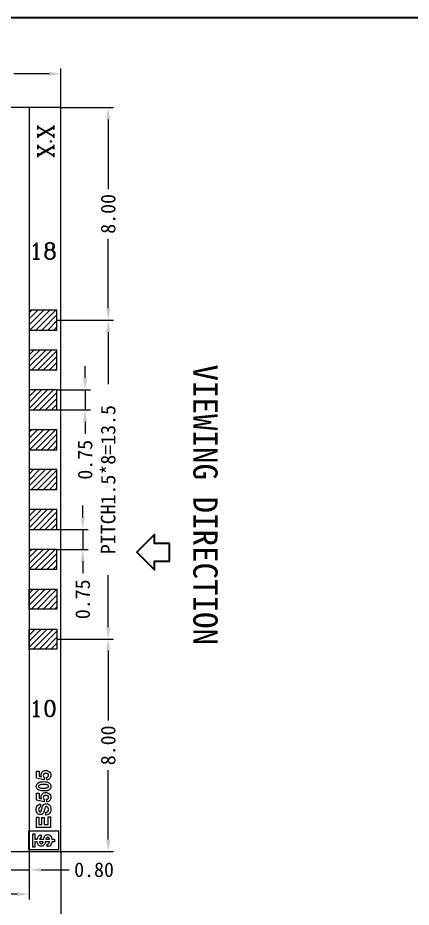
# Model space of a CAD drawing. Header units: millimetres. Extents: x 625 to 800, y 257 to 308.
# Drawn here: x 647.39 to 662.21, y 274.78 to 308.25 of the extents above; entities that cross this region are included whole.
import ezdxf

# ---------------------------------------------------------------- set-up
doc = ezdxf.new("R2010")
doc.units = ezdxf.units.MM
doc.layers.add('B', color=4, linetype='Continuous')
doc.layers.add('DIM', color=3, linetype='Continuous')
doc.styles.add('ROMANC', font='romanc', dxfattribs={"width": 0.8, "height": 1})
doc.dimstyles.new('小ISO-25', dxfattribs={"dimtxt": 0.55, "dimasz": 0.45, "dimexe": 0.2, "dimexo": 0, "dimgap": 0.2, "dimtad": 0, "dimzin": 1, "dimdsep": 46, "dimtxsty": 'Standard', "dimcen": 0, "dimclrd": 256, "dimclre": 256, "dimclrt": 256, "dimadec": 0, "dimazin": 0, "dimtfac": 1, "dimtmove": 0, "dimatfit": 3, "dimfxl": 1, "dimarcsym": 0})

# ---------------------------------------------------------------- blocks, each defined once
blk = doc.blocks.new('*D14')
at = {"layer": 'DEFPOINTS', "color": 0, "transparency": 16777216}
for p in [(633.018, 276.868), (649.018, 276.868), (649.018, 274.359)]:
    blk.add_point(p, dxfattribs=at)
at = {"layer": 'DIM', "lineweight": -2, "transparency": 16777216}
for p, q in [((633.018, 276.868), (633.018, 274.159)), ((649.018, 276.868), (649.018, 274.159)), ((633.468, 274.359), (639.43, 274.359)), ((648.568, 274.359), (643.405, 274.359))]:
    blk.add_line(p, q, dxfattribs=at)
at = {"layer": 'DIM', "transparency": 16777216}
for points in [[(633.468, 274.434), (633.468, 274.284), (633.018, 274.359)], [(648.568, 274.434), (648.568, 274.284), (649.018, 274.359)]]:
    blk.add_solid(points, dxfattribs=at)
at = {"layer": 'DIM', "transparency": 16777216, "insert": (641.418, 274.359), "char_height": 0.55, "attachment_point": 5}
blk.add_mtext('16.00±0.2', dxfattribs=at)
blk = doc.blocks.new('*D15')
at = {"layer": 'DEFPOINTS', "color": 0, "transparency": 16777216}
for p in [(634.218, 276.933), (647.818, 276.933), (647.818, 275.272)]:
    blk.add_point(p, dxfattribs=at)
at = {"layer": 'DIM', "lineweight": -2, "transparency": 16777216}
for p, q in [((634.218, 276.933), (634.218, 275.072)), ((647.818, 276.933), (647.818, 275.072)), ((634.668, 275.272), (639.613, 275.272)), ((647.368, 275.272), (643.222, 275.272))]:
    blk.add_line(p, q, dxfattribs=at)
at = {"layer": 'DIM', "transparency": 16777216}
for points in [[(634.668, 275.347), (634.668, 275.197), (634.218, 275.272)], [(647.368, 275.347), (647.368, 275.197), (647.818, 275.272)]]:
    blk.add_solid(points, dxfattribs=at)
at = {"layer": 'DIM', "transparency": 16777216, "insert": (641.418, 275.272), "char_height": 0.55, "attachment_point": 5}
blk.add_mtext('13.6±0.2', dxfattribs=at)
blk = doc.blocks.new('*D24')
at = {"layer": 'DEFPOINTS', "color": 0, "transparency": 16777216}
for p in [(649.018, 306.137), (643.518, 304.868), (649.018, 304.868)]:
    blk.add_point(p, dxfattribs=at)
at = {"layer": 'DIM', "lineweight": -2, "transparency": 16777216}
for p, q in [((643.518, 304.868), (643.518, 306.337)), ((649.018, 304.868), (649.018, 306.337)), ((643.968, 306.137), (645.288, 306.137)), ((648.568, 306.137), (647.247, 306.137))]:
    blk.add_line(p, q, dxfattribs=at)
at = {"layer": 'DIM', "transparency": 16777216}
for points in [[(643.968, 306.212), (643.968, 306.062), (643.518, 306.137)], [(648.568, 306.212), (648.568, 306.062), (649.018, 306.137)]]:
    blk.add_solid(points, dxfattribs=at)
at = {"layer": 'DIM', "transparency": 16777216, "insert": (646.268, 306.137), "char_height": 0.55, "attachment_point": 5}
blk.add_mtext('5.50', dxfattribs=at)
blk = doc.blocks.new('*D29')
at = {"layer": 'DEFPOINTS', "color": 0, "transparency": 16777216}
for p in [(647.018, 278.868), (647.818, 276.662), (647.818, 276.184)]:
    blk.add_point(p, dxfattribs=at)
at = {"layer": 'DIM', "lineweight": -2, "transparency": 16777216}
for p, q in [((647.018, 278.868), (647.018, 275.984)), ((647.818, 276.662), (647.818, 275.984)), ((646.568, 276.184), (646.118, 276.184)), ((647.018, 276.184), (647.818, 276.184)), ((648.268, 276.184), (649.331, 276.184))]:
    blk.add_line(p, q, dxfattribs=at)
at = {"layer": 'DIM', "transparency": 16777216}
for points in [[(646.568, 276.259), (646.568, 276.109), (647.018, 276.184)], [(648.268, 276.259), (648.268, 276.109), (647.818, 276.184)]]:
    blk.add_solid(points, dxfattribs=at)
at = {"layer": 'DIM', "transparency": 16777216, "insert": (650.264, 276.184), "char_height": 0.55, "attachment_point": 5}
blk.add_mtext('0.80', dxfattribs=at)
blk = doc.blocks.new('*D37')
at = {"layer": 'DEFPOINTS', "color": 0, "transparency": 16777216}
for p in [(648.868, 294.243), (648.868, 293.493), (649.929, 293.493)]:
    blk.add_point(p, dxfattribs=at)
at = {"layer": 'DIM', "lineweight": -2, "transparency": 16777216}
for p, q in [((649.929, 294.693), (649.929, 295.143)), ((648.868, 294.243), (650.129, 294.243)), ((649.929, 294.243), (649.929, 293.493)), ((648.868, 293.493), (650.129, 293.493)), ((649.929, 293.043), (649.929, 292.593))]:
    blk.add_line(p, q, dxfattribs=at)
at = {"layer": 'DIM', "transparency": 16777216}
for points in [[(649.854, 294.693), (650.004, 294.693), (649.929, 294.243)], [(649.854, 293.043), (650.004, 293.043), (649.929, 293.493)]]:
    blk.add_solid(points, dxfattribs=at)
at = {"layer": 'DIM', "transparency": 16777216, "insert": (649.929, 291.614), "char_height": 0.55, "attachment_point": 5, "rotation": 90}
blk.add_mtext('0.75', dxfattribs=at)
blk = doc.blocks.new('*D38')
at = {"layer": 'DEFPOINTS', "color": 0, "transparency": 16777216}
for p in [(648.868, 288.993), (648.868, 288.243), (649.839, 288.243)]:
    blk.add_point(p, dxfattribs=at)
at = {"layer": 'DIM', "lineweight": -2, "transparency": 16777216}
for p, q in [((649.839, 289.443), (649.839, 289.893)), ((648.868, 288.993), (650.039, 288.993)), ((649.839, 288.993), (649.839, 288.243)), ((648.868, 288.243), (650.039, 288.243)), ((649.839, 287.793), (649.839, 287.343))]:
    blk.add_line(p, q, dxfattribs=at)
at = {"layer": 'DIM', "transparency": 16777216}
for points in [[(649.764, 289.443), (649.914, 289.443), (649.839, 288.993)], [(649.764, 287.793), (649.914, 287.793), (649.839, 288.243)]]:
    blk.add_solid(points, dxfattribs=at)
at = {"layer": 'DIM', "transparency": 16777216, "insert": (649.839, 286.364), "char_height": 0.55, "attachment_point": 5, "rotation": 90}
blk.add_mtext('0.75', dxfattribs=at)
blk = doc.blocks.new('*D35')
at = {"layer": 'DEFPOINTS', "color": 0, "transparency": 16777216}
for p in [(648.868, 296.868), (648.868, 284.868), (650.798, 284.868)]:
    blk.add_point(p, dxfattribs=at)
at = {"layer": 'DIM', "lineweight": -2, "transparency": 16777216}
for p, q in [((648.868, 296.868), (650.998, 296.868)), ((650.798, 296.418), (650.798, 294.46)), ((650.798, 285.318), (650.798, 287.277)), ((648.868, 284.868), (650.998, 284.868))]:
    blk.add_line(p, q, dxfattribs=at)
at = {"layer": 'DIM', "transparency": 16777216}
for points in [[(650.723, 296.418), (650.873, 296.418), (650.798, 296.868)], [(650.723, 285.318), (650.873, 285.318), (650.798, 284.868)]]:
    blk.add_solid(points, dxfattribs=at)
at = {"layer": 'DIM', "transparency": 16777216, "insert": (650.798, 290.868), "char_height": 0.55, "attachment_point": 5, "rotation": 90}
blk.add_mtext('PITCH1.5*8=13.5', dxfattribs=at)
blk = doc.blocks.new('*D36')
at = {"layer": 'DEFPOINTS', "color": 0, "transparency": 16777216}
for p in [(649.018, 304.868), (648.868, 296.868), (650.798, 296.868)]:
    blk.add_point(p, dxfattribs=at)
at = {"layer": 'DIM', "lineweight": -2, "transparency": 16777216}
for p, q in [((649.018, 304.868), (650.998, 304.868)), ((650.798, 304.418), (650.798, 301.802)), ((650.798, 297.318), (650.798, 299.935)), ((648.868, 296.868), (650.998, 296.868))]:
    blk.add_line(p, q, dxfattribs=at)
at = {"layer": 'DIM', "transparency": 16777216}
for points in [[(650.723, 304.418), (650.873, 304.418), (650.798, 304.868)], [(650.723, 297.318), (650.873, 297.318), (650.798, 296.868)]]:
    blk.add_solid(points, dxfattribs=at)
at = {"layer": 'DIM', "transparency": 16777216, "insert": (650.798, 300.868), "char_height": 0.55, "attachment_point": 5, "rotation": 90}
blk.add_mtext('8.00', dxfattribs=at)
blk = doc.blocks.new('*D39')
at = {"layer": 'DEFPOINTS', "color": 0, "transparency": 16777216}
for p in [(648.868, 284.868), (650.798, 284.868), (649.018, 276.868)]:
    blk.add_point(p, dxfattribs=at)
at = {"layer": 'DIM', "lineweight": -2, "transparency": 16777216}
for p, q in [((648.868, 284.868), (650.998, 284.868)), ((650.798, 284.418), (650.798, 281.802)), ((650.798, 277.318), (650.798, 279.935)), ((649.018, 276.868), (650.998, 276.868))]:
    blk.add_line(p, q, dxfattribs=at)
at = {"layer": 'DIM', "transparency": 16777216}
for points in [[(650.723, 284.418), (650.873, 284.418), (650.798, 284.868)], [(650.723, 277.318), (650.873, 277.318), (650.798, 276.868)]]:
    blk.add_solid(points, dxfattribs=at)
at = {"layer": 'DIM', "transparency": 16777216, "insert": (650.798, 280.868), "char_height": 0.55, "attachment_point": 5, "rotation": 90}
blk.add_mtext('8.00', dxfattribs=at)

msp = doc.modelspace()

# ---------------------------------------------------------------- hatches: boundary and pattern name
h = msp.add_hatch()
h.set_pattern_fill('ANSI31', color=256, scale=0.05, style=0)
h.paths.add_polyline_path([(633.168, 288.243), (634.218, 288.243), (634.218, 287.493), (633.168, 287.493)])
h.paths.add_polyline_path([(633.168, 289.743), (634.218, 289.743), (634.218, 288.993), (633.168, 288.993)])
h.paths.add_polyline_path([(633.168, 291.243), (634.218, 291.243), (634.218, 290.493), (633.168, 290.493)])
h.paths.add_polyline_path([(633.168, 292.743), (634.218, 292.743), (634.218, 291.993), (633.168, 291.993)])
h.paths.add_polyline_path([(633.168, 294.243), (634.218, 294.243), (634.218, 293.493), (633.168, 293.493)])
h.paths.add_polyline_path([(633.168, 295.743), (634.218, 295.743), (634.218, 294.993), (633.168, 294.993)])
h.paths.add_polyline_path([(633.168, 297.243), (634.218, 297.243), (634.218, 296.493), (633.168, 296.493)])
h.paths.add_polyline_path([(633.168, 285.993), (634.218, 285.993), (634.218, 286.743), (633.168, 286.743)])
h.paths.add_polyline_path([(633.168, 284.493), (634.218, 284.493), (634.218, 285.243), (633.168, 285.243)])
h.paths.add_polyline_path([(648.868, 288.243), (647.818, 288.243), (647.818, 287.493), (648.868, 287.493)])
h.paths.add_polyline_path([(648.868, 289.743), (647.818, 289.743), (647.818, 288.993), (648.868, 288.993)])
h.paths.add_polyline_path([(648.868, 291.243), (647.818, 291.243), (647.818, 290.493), (648.868, 290.493)])
h.paths.add_polyline_path([(648.868, 292.743), (647.818, 292.743), (647.818, 291.993), (648.868, 291.993)])
h.paths.add_polyline_path([(648.868, 294.243), (647.818, 294.243), (647.818, 293.493), (648.868, 293.493)])
h.paths.add_polyline_path([(648.868, 295.743), (647.818, 295.743), (647.818, 294.993), (648.868, 294.993)])
h.paths.add_polyline_path([(648.868, 297.243), (647.818, 297.243), (647.818, 296.493), (648.868, 296.493)])
h.paths.add_polyline_path([(648.868, 285.993), (647.818, 285.993), (647.818, 286.743), (648.868, 286.743)])
h.paths.add_polyline_path([(648.868, 284.493), (647.818, 284.493), (647.818, 285.243), (648.868, 285.243)])

# ---------------------------------------------------------------- linework, layer by layer
at = {"lineweight": 25}
msp.add_lwpolyline([(647.818, 304.868), (634.218, 304.868), (633.018, 304.868), (633.018, 276.868), (649.018, 276.868), (649.018, 304.868), (647.818, 304.868), (647.818, 276.868), (649.018, 276.868)], dxfattribs=at)
at = {"color": 7, "linetype": 'Continuous', "lineweight": 25}
for points in [[(648.868, 297.243), (647.818, 297.243), (647.818, 296.493), (648.868, 296.493)], [(648.868, 295.743), (647.818, 295.743), (647.818, 294.993), (648.868, 294.993)], [(648.868, 294.243), (647.818, 294.243), (647.818, 293.493), (648.868, 293.493)], [(648.868, 292.743), (647.818, 292.743), (647.818, 291.993), (648.868, 291.993)], [(648.868, 291.243), (647.818, 291.243), (647.818, 290.493), (648.868, 290.493)], [(648.868, 289.743), (647.818, 289.743), (647.818, 288.993), (648.868, 288.993)], [(648.868, 288.243), (647.818, 288.243), (647.818, 287.493), (648.868, 287.493)], [(648.868, 285.993), (647.818, 285.993), (647.818, 286.743), (648.868, 286.743)], [(648.868, 284.493), (647.818, 284.493), (647.818, 285.243), (648.868, 285.243)]]:
    msp.add_lwpolyline(points, close=True, dxfattribs=at)
at = {"color": 7, "lineweight": 0}
for points in [[(648.49, 279.565), (648.477, 279.668), (648.51, 279.674), (648.533, 279.691), (648.55, 279.714), (648.553, 279.737), (648.55, 279.767), (648.53, 279.79), (648.513, 279.8), (648.497, 279.807), (648.474, 279.81), (648.45, 279.813), (648.427, 279.81), (648.407, 279.807), (648.391, 279.8), (648.378, 279.79), (648.358, 279.764), (648.351, 279.734), (648.354, 279.711), (648.361, 279.691), (648.374, 279.674), (648.391, 279.655), (648.381, 279.575), (648.099, 279.628), (648.099, 279.9), (648.195, 279.9), (648.195, 279.704), (648.285, 279.688), (648.275, 279.721), (648.268, 279.757), (648.272, 279.79), (648.282, 279.82), (648.298, 279.847), (648.321, 279.873), (648.348, 279.893), (648.378, 279.909), (648.411, 279.919), (648.447, 279.923), (648.48, 279.919), (648.51, 279.913), (648.54, 279.9), (648.566, 279.883), (648.596, 279.853), (648.619, 279.82), (648.632, 279.784), (648.636, 279.741), (648.636, 279.704), (648.626, 279.671), (648.616, 279.645), (648.596, 279.618), (648.576, 279.598), (648.55, 279.582), (648.52, 279.572), (648.49, 279.565), (648.49, 279.565), (648.49, 279.565)], [(648.09, 279.327), (648.096, 279.363), (648.106, 279.396), (648.123, 279.423), (648.146, 279.449), (648.186, 279.472), (648.235, 279.489), (648.295, 279.499), (648.364, 279.502), (648.434, 279.499), (648.493, 279.489), (648.543, 279.469), (648.583, 279.446), (648.606, 279.423), (648.623, 279.396), (648.632, 279.363), (648.636, 279.327), (648.632, 279.287), (648.623, 279.254), (648.603, 279.224), (648.576, 279.198), (648.543, 279.178), (648.493, 279.161), (648.434, 279.151), (648.364, 279.151), (648.291, 279.155), (648.232, 279.165), (648.186, 279.181), (648.146, 279.204), (648.123, 279.227), (648.106, 279.254), (648.096, 279.287), (648.09, 279.327), (648.09, 279.327), (648.09, 279.327)], [(648.172, 279.327), (648.176, 279.307), (648.186, 279.294), (648.202, 279.28), (648.229, 279.27), (648.252, 279.264), (648.282, 279.261), (648.321, 279.261), (648.364, 279.261), (648.407, 279.261), (648.444, 279.261), (648.474, 279.264), (648.497, 279.267), (648.527, 279.28), (648.543, 279.294), (648.553, 279.307), (648.553, 279.327), (648.553, 279.343), (648.543, 279.36), (648.527, 279.37), (648.5, 279.38), (648.477, 279.386), (648.447, 279.39), (648.407, 279.39), (648.364, 279.393), (648.321, 279.39), (648.285, 279.39), (648.255, 279.386), (648.235, 279.383), (648.205, 279.37), (648.186, 279.357), (648.176, 279.343), (648.172, 279.327), (648.172, 279.327), (648.172, 279.327)], [(648.49, 278.737), (648.477, 278.84), (648.51, 278.847), (648.533, 278.863), (648.55, 278.886), (648.553, 278.91), (648.55, 278.939), (648.53, 278.963), (648.513, 278.973), (648.497, 278.979), (648.474, 278.982), (648.45, 278.986), (648.427, 278.982), (648.407, 278.979), (648.391, 278.973), (648.378, 278.963), (648.358, 278.936), (648.351, 278.906), (648.354, 278.883), (648.361, 278.863), (648.374, 278.847), (648.391, 278.827), (648.381, 278.747), (648.099, 278.8), (648.099, 279.072), (648.195, 279.072), (648.195, 278.876), (648.285, 278.86), (648.275, 278.893), (648.268, 278.929), (648.272, 278.963), (648.282, 278.992), (648.298, 279.019), (648.321, 279.045), (648.348, 279.065), (648.378, 279.082), (648.411, 279.092), (648.447, 279.095), (648.48, 279.092), (648.51, 279.085), (648.54, 279.072), (648.566, 279.055), (648.596, 279.025), (648.619, 278.992), (648.632, 278.956), (648.636, 278.913), (648.636, 278.876), (648.626, 278.843), (648.616, 278.817), (648.596, 278.79), (648.576, 278.771), (648.55, 278.754), (648.52, 278.744), (648.49, 278.737), (648.49, 278.737), (648.49, 278.737)], [(648.454, 278.241), (648.444, 278.343), (648.47, 278.347), (648.49, 278.357), (648.507, 278.367), (648.52, 278.38), (648.53, 278.396), (648.54, 278.413), (648.543, 278.433), (648.543, 278.456), (648.543, 278.483), (648.54, 278.502), (648.533, 278.519), (648.523, 278.535), (648.5, 278.555), (648.474, 278.562), (648.457, 278.559), (648.44, 278.549), (648.431, 278.535), (648.417, 278.512), (648.414, 278.499), (648.411, 278.483), (648.404, 278.456), (648.394, 278.426), (648.384, 278.386), (648.371, 278.353), (648.358, 278.327), (648.341, 278.307), (648.318, 278.287), (648.295, 278.271), (648.265, 278.261), (648.235, 278.261), (648.195, 278.264), (648.159, 278.281), (648.126, 278.31), (648.103, 278.347), (648.09, 278.396), (648.083, 278.453), (648.086, 278.499), (648.096, 278.539), (648.109, 278.572), (648.129, 278.602), (648.152, 278.622), (648.182, 278.638), (648.215, 278.648), (648.248, 278.655), (648.252, 278.549), (648.219, 278.535), (648.195, 278.519), (648.182, 278.489), (648.176, 278.449), (648.182, 278.41), (648.195, 278.38), (648.212, 278.367), (648.229, 278.363), (648.245, 278.367), (648.262, 278.377), (648.268, 278.39), (648.278, 278.413), (648.288, 278.439), (648.298, 278.476), (648.305, 278.512), (648.315, 278.542), (648.325, 278.569), (648.335, 278.592), (648.358, 278.625), (648.387, 278.648), (648.427, 278.665), (648.474, 278.671), (648.517, 278.665), (648.56, 278.645), (648.593, 278.615), (648.619, 278.572), (648.632, 278.522), (648.636, 278.456), (648.636, 278.41), (648.626, 278.37), (648.613, 278.334), (648.589, 278.304), (648.566, 278.281), (648.533, 278.261), (648.497, 278.247), (648.454, 278.241), (648.454, 278.241), (648.454, 278.241)], [(648.626, 277.774), (648.093, 277.774), (648.093, 278.168), (648.182, 278.168), (648.182, 277.883), (648.301, 277.883), (648.301, 278.148), (648.391, 278.148), (648.391, 277.883), (648.536, 277.883), (648.536, 278.178), (648.626, 278.178), (648.626, 277.774), (648.626, 277.774)]]:
    msp.add_lwpolyline(points, dxfattribs=at)
for points in [[(647.793, 277.632), (647.793, 276.943), (648.943, 276.943), (648.943, 277.632)], [(647.955, 277.535), (648.03, 277.535), (648.03, 277.334), (648.121, 277.334), (648.13, 277.37), (648.145, 277.409), (648.159, 277.438), (648.184, 277.462), (648.213, 277.481), (648.242, 277.491), (648.276, 277.496), (648.276, 277.399), (648.242, 277.389), (648.211, 277.334), (648.363, 277.334), (648.367, 277.351), (648.382, 277.399), (648.396, 277.438), (648.416, 277.462), (648.44, 277.481), (648.464, 277.496), (648.488, 277.505), (648.517, 277.51), (648.517, 277.51), (648.517, 277.51), (648.556, 277.505), (648.59, 277.491), (648.614, 277.471), (648.638, 277.447), (648.658, 277.413), (648.667, 277.38), (648.679, 277.334), (648.78, 277.334), (648.78, 277.242), (648.677, 277.242), (648.677, 277.239), (648.667, 277.191), (648.653, 277.152), (648.634, 277.118), (648.609, 277.089), (648.576, 277.07), (648.542, 277.055), (648.498, 277.055), (648.498, 277.152), (648.527, 277.152), (648.546, 277.162), (648.561, 277.172), (648.576, 277.191), (648.59, 277.239), (648.59, 277.242), (648.428, 277.242), (648.426, 277.21), (648.411, 277.167), (648.396, 277.133), (648.377, 277.109), (648.353, 277.089), (648.329, 277.08), (648.3, 277.07), (648.266, 277.07), (648.242, 277.07), (648.213, 277.08), (648.188, 277.099), (648.164, 277.123), (648.145, 277.152), (648.13, 277.191), (648.12, 277.242), (648.03, 277.242), (648.03, 277.04), (647.955, 277.04)], [(648.343, 277.225), (648.346, 277.242), (648.21, 277.242), (648.227, 277.191), (648.251, 277.172), (648.276, 277.167), (648.305, 277.172), (648.329, 277.191), (648.334, 277.205)], [(648.447, 277.334), (648.586, 277.334), (648.585, 277.346), (648.571, 277.38), (648.546, 277.404), (648.517, 277.413), (648.493, 277.404), (648.469, 277.384), (648.459, 277.37), (648.45, 277.346)]]:
    msp.add_lwpolyline(points, close=True)
at = {"layer": 'B', "lineweight": 35}
for points in [[(624.855, 257.138), (698.117, 257.138), (698.117, 308.248), (624.855, 308.248)], [(653.108, 288.466), (652.541, 288.466), (652.541, 288.798), (651.878, 288.134), (652.541, 287.471), (652.541, 287.802), (653.108, 287.802)]]:
    msp.add_lwpolyline(points, close=True, dxfattribs=at)

# ---------------------------------------------------------------- texts
at = {"color": 7, "linetype": 'Continuous', "lineweight": 25, "style": 'ROMANC'}
msp.add_text('X.X', height=0.608, rotation=90, dxfattribs=at).set_placement((648.754, 302.971))
for s, p in [('18', (647.818, 299.167)), ('10', (647.818, 281.952))]:
    msp.add_text(s, height=0.608, dxfattribs=at).set_placement(p)
at = {"layer": 'B', "lineweight": 35}
msp.add_text(' VIEWING DIRECTION', height=0.91303, rotation=270, dxfattribs=at).set_placement((654.005, 295.822))

# ---------------------------------------------------------------- dimensions: what is measured, and where the dimension line sits
at = {"layer": 'DIM'}
dim = msp.add_linear_dim(base=(649.018, 306.137), p1=(643.518, 304.868), p2=(649.018, 304.868), dimstyle='小ISO-25', dxfattribs=at)
dim.commit()
dim.dimension.update_dxf_attribs({"geometry": '*D24', "text_midpoint": (646.268, 306.137)})
for base, p1, p2, angle, picture, middle in [((650.798, 296.868), (649.018, 304.868), (648.868, 296.868), 90, '*D36', (650.798, 300.868)), ((649.929, 293.493), (648.868, 294.243), (648.868, 293.493), 90, '*D37', (649.929, 291.614)), ((649.839, 288.243), (648.868, 288.993), (648.868, 288.243), 90, '*D38', (649.839, 286.364)), ((650.798, 284.868), (649.018, 276.868), (648.868, 284.868), 270, '*D39', (650.798, 280.868))]:
    dim = msp.add_linear_dim(base=base, p1=p1, p2=p2, angle=angle, dimstyle='小ISO-25', dxfattribs=at)
    dim.commit()
    dim.dimension.update_dxf_attribs({"geometry": picture, "text_midpoint": middle})
dim = msp.add_linear_dim(base=(650.798, 284.868), p1=(648.868, 296.868), p2=(648.868, 284.868), angle=90, text='PITCH1.5*8=13.5', dimstyle='小ISO-25', dxfattribs=at)
dim.commit()
dim.dimension.update_dxf_attribs({"geometry": '*D35', "text_midpoint": (650.798, 290.868)})
dim = msp.add_linear_dim(base=(647.818, 276.184), p1=(647.018, 278.868), p2=(647.818, 276.662), dimstyle='小ISO-25', dxfattribs=at)
dim.commit()
dim.dimension.update_dxf_attribs({"geometry": '*D29', "text_midpoint": (650.264, 276.184), "dimtype": 160})
for base, p1, p2, text, picture, middle in [((649.018, 274.359), (633.018, 276.868), (649.018, 276.868), '16.00±0.2', '*D14', (641.418, 274.359)), ((647.818, 275.272), (634.218, 276.933), (647.818, 276.933), '13.6±0.2', '*D15', (641.418, 275.272))]:
    dim = msp.add_linear_dim(base=base, p1=p1, p2=p2, text=text, dimstyle='小ISO-25', dxfattribs=at)
    dim.commit()
    dim.dimension.update_dxf_attribs({"geometry": picture, "text_midpoint": middle, "dimtype": 160})

doc.saveas('drawing.dxf')
